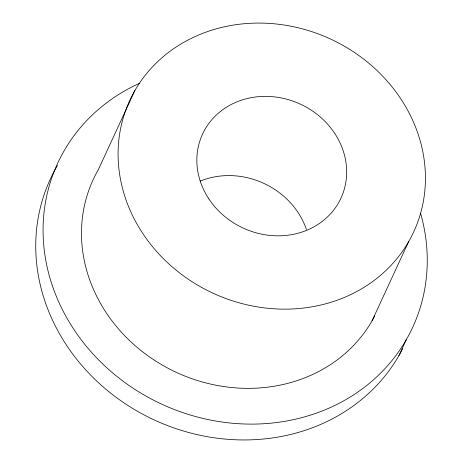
<?xml version="1.0" encoding="UTF-8"?>
<svg xmlns="http://www.w3.org/2000/svg" width="463" height="463" viewBox="0 0 463 463"><rect width="100%" height="100%" fill="white"/><g stroke="black" fill="none" stroke-linecap="round" stroke-linejoin="round"><path stroke-width="0.69" d="M134.912 90.505L98.312 169.713A156.442 140.005 24.8 0 0 168.04 368.253A156.442 140.005 24.8 0 0 374.746 315.899M372.009 320.917L408.609 241.709A156.442 140.005 24.8 0 0 263.893 23.15A156.442 140.005 24.8 0 0 142.778 233.462A156.442 140.005 24.8 0 0 408.609 241.709M398.898 355.659L406.219 339.819M420.52 213.096A195.554 175.008 24.8 0 1 301.135 417.817A195.554 175.008 24.8 0 1 60.994 306.79A195.554 175.008 24.8 0 1 139.647 83.236M402.636 348.778A195.554 175.008 24.8 0 1 143.576 414.64A195.554 175.008 24.8 0 1 57.493 165.43M200.271 181.085A76.268 68.252 24.8 0 1 306.437 229.521M208.882 198.94A76.268 68.252 24.8 0 0 338.47 202.962A76.268 68.252 24.8 0 0 267.927 96.414A76.268 68.252 24.8 0 0 208.882 198.94"/></g></svg>
